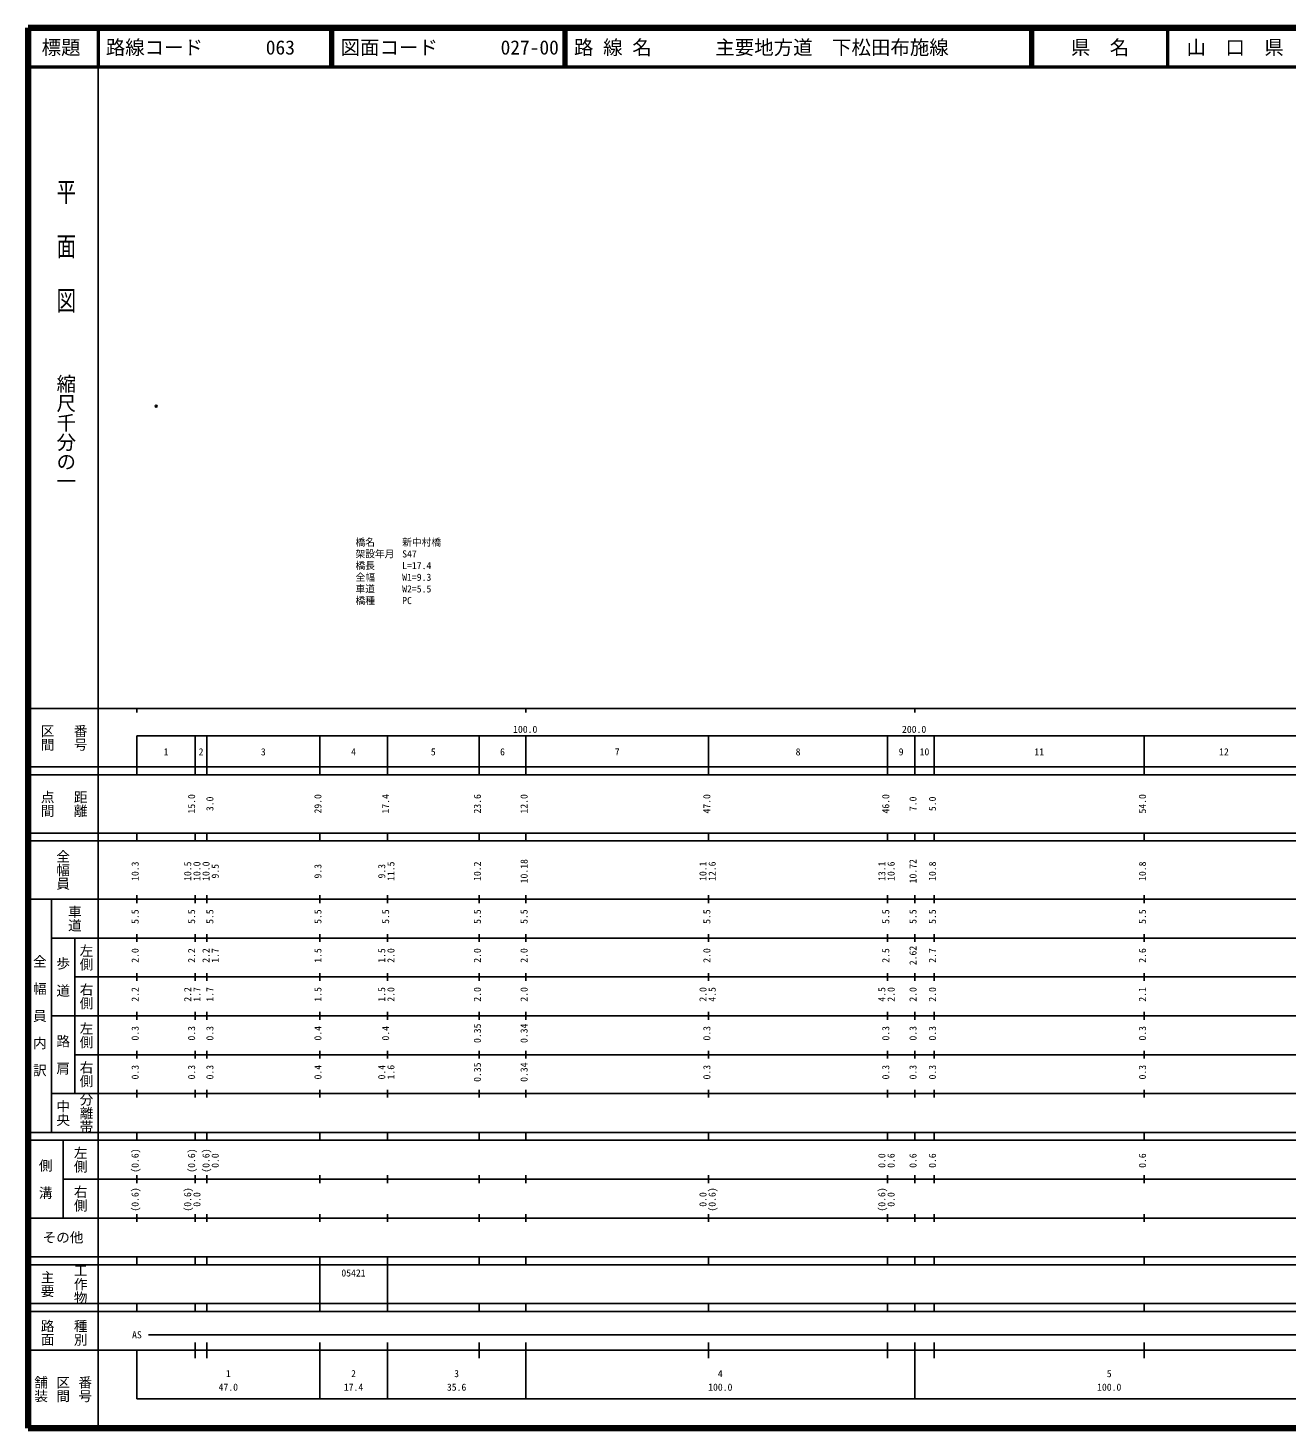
# Model space of a CAD drawing. Units: millimetres on the paper, with parts at other scales. Extents: x 40 to 680, y 20 to 380.
# Drawn here: x 40 to 363.7, y 20 to 380 of the extents above; entities that cross this region are included whole.
import ezdxf
from ezdxf.enums import TextEntityAlignment as Align

# ---------------------------------------------------------------- set-up
doc = ezdxf.new("R2010")
doc.units = ezdxf.units.MM
doc.header["$PDMODE"] = 32
doc.header["$PDSIZE"] = 0.5
for name, color, linetype in [('M-OTRS', 6, 'Continuous'), ('M-STR-HTXT', 7, 'Continuous'), ('M-TTL-TXT', 7, 'Continuous')]:
    doc.layers.add(name, color=color, linetype=linetype)
for name, color, linetype, lineweight in [('M-TTL', 2, 'Continuous', 140), ('M-TTL-BAND', 7, 'Continuous', 25), ('M-TTL-LINE', 7, 'Continuous', 50)]:
    doc.layers.add(name, color=color, linetype=linetype, lineweight=lineweight)
doc.styles.add('@ＭＳ ゴシック', font='')
doc.styles.add('ＭＳ ゴシック', font='')
doc.styles.get('@ＭＳ ゴシック').set_extended_font_data('@MS Gothic')
doc.styles.get('ＭＳ ゴシック').set_extended_font_data('MS Gothic')

msp = doc.modelspace()

# ---------------------------------------------------------------- linework, layer by layer
at = {"layer": 'M-OTRS'}
msp.add_point((72.983, 282.728), dxfattribs=at)
at = {"layer": 'M-TTL'}
for p, q in [((40, 380), (40, 20)), ((680, 380), (40, 380)), ((40, 20), (680, 20))]:
    msp.add_line(p, q, dxfattribs=at)
at = {"layer": 'M-TTL-BAND'}
for p, q in [((58, 370), (58, 20)), ((40, 205), (579, 205)), ((68, 205), (68, 204)), ((168, 205), (168, 204)), ((268, 205), (268, 204)), ((68, 198), (579, 198)), ((68, 198), (68, 188)), ((83, 188), (83, 198)), ((86, 188), (86, 198)), ((115, 188), (115, 198)), ((132.4, 188), (132.4, 198)), ((156, 188), (156, 198)), ((168, 188), (168, 198)), ((215, 188), (215, 198)), ((261, 188), (261, 198)), ((268, 188), (268, 198)), ((273, 188), (273, 198)), ((327, 188), (327, 198)), ((40, 190), (579, 190)), ((40, 188), (579, 188)), ((40, 173), (579, 173)), ((68, 171), (68, 173)), ((83, 171), (83, 173)), ((86, 171), (86, 173)), ((115, 171), (115, 173)), ((132.4, 171), (132.4, 173)), ((156, 171), (156, 173)), ((168, 171), (168, 173)), ((215, 171), (215, 173)), ((261, 171), (261, 173)), ((268, 171), (268, 173)), ((273, 171), (273, 173)), ((327, 171), (327, 173)), ((40, 171), (579, 171)), ((40, 156), (579, 156)), ((46, 96), (46, 156)), ((68, 155), (68, 157)), ((83, 155), (83, 157)), ((86, 155), (86, 157)), ((115, 155), (115, 157)), ((132.4, 155), (132.4, 157)), ((156, 155), (156, 157)), ((168, 155), (168, 157)), ((215, 155), (215, 157)), ((261, 155), (261, 157)), ((268, 155), (268, 157)), ((273, 155), (273, 157)), ((327, 155), (327, 157)), ((46, 146), (579, 146)), ((52, 146), (52, 106)), ((68, 145), (68, 147)), ((83, 145), (83, 147)), ((86, 145), (86, 147)), ((115, 145), (115, 147)), ((132.4, 145), (132.4, 147)), ((156, 145), (156, 147)), ((168, 145), (168, 147)), ((215, 145), (215, 147)), ((261, 145), (261, 147)), ((268, 145), (268, 147)), ((273, 145), (273, 147)), ((327, 145), (327, 147)), ((68, 135), (68, 137)), ((83, 135), (83, 137)), ((86, 135), (86, 137)), ((115, 135), (115, 137)), ((132.4, 135), (132.4, 137)), ((156, 135), (156, 137)), ((168, 135), (168, 137)), ((215, 135), (215, 137)), ((261, 135), (261, 137)), ((268, 135), (268, 137)), ((273, 135), (273, 137)), ((327, 135), (327, 137)), ((52, 136), (579, 136)), ((46, 126), (579, 126)), ((68, 125), (68, 127)), ((83, 125), (83, 127)), ((86, 125), (86, 127)), ((115, 125), (115, 127)), ((132.4, 125), (132.4, 127)), ((156, 125), (156, 127)), ((168, 125), (168, 127)), ((215, 125), (215, 127)), ((261, 125), (261, 127)), ((268, 125), (268, 127)), ((273, 125), (273, 127)), ((327, 125), (327, 127)), ((52, 116), (579, 116)), ((68, 115), (68, 117)), ((83, 115), (83, 117)), ((86, 115), (86, 117)), ((115, 115), (115, 117)), ((132.4, 115), (132.4, 117)), ((156, 115), (156, 117)), ((168, 115), (168, 117)), ((215, 115), (215, 117)), ((261, 115), (261, 117)), ((268, 115), (268, 117)), ((273, 115), (273, 117)), ((327, 115), (327, 117)), ((46, 106), (579, 106)), ((68, 105), (68, 107)), ((83, 105), (83, 107)), ((86, 105), (86, 107)), ((115, 105), (115, 107)), ((132.4, 105), (132.4, 107)), ((156, 105), (156, 107)), ((168, 105), (168, 107)), ((215, 105), (215, 107)), ((261, 105), (261, 107)), ((268, 105), (268, 107)), ((273, 105), (273, 107)), ((327, 105), (327, 107)), ((40, 96), (579, 96)), ((40, 94), (579, 94)), ((49, 94), (49, 74)), ((68, 94), (68, 96)), ((83, 94), (83, 96)), ((86, 94), (86, 96)), ((115, 94), (115, 96)), ((132.4, 94), (132.4, 96)), ((156, 94), (156, 96)), ((168, 94), (168, 96)), ((215, 94), (215, 96)), ((261, 94), (261, 96)), ((268, 94), (268, 96)), ((273, 94), (273, 96)), ((327, 94), (327, 96)), ((49, 84), (579, 84)), ((68, 83), (68, 85)), ((83, 83), (83, 85)), ((86, 83), (86, 85)), ((115, 83), (115, 85)), ((132.4, 83), (132.4, 85)), ((156, 83), (156, 85)), ((168, 83), (168, 85)), ((215, 83), (215, 85)), ((261, 83), (261, 85)), ((268, 83), (268, 85)), ((273, 83), (273, 85)), ((327, 83), (327, 85)), ((40, 74), (579, 74)), ((68, 73), (68, 75)), ((83, 73), (83, 75)), ((86, 73), (86, 75)), ((115, 73), (115, 75)), ((132.4, 73), (132.4, 75)), ((156, 73), (156, 75)), ((168, 73), (168, 75)), ((215, 73), (215, 75)), ((261, 73), (261, 75)), ((268, 73), (268, 75)), ((273, 73), (273, 75)), ((327, 73), (327, 75)), ((40, 64), (579, 64)), ((40, 62), (579, 62)), ((68, 62), (68, 64)), ((83, 62), (83, 64)), ((86, 62), (86, 64)), ((115, 62), (115, 64)), ((115, 52), (115, 62)), ((132.4, 62), (132.4, 64)), ((132.4, 52), (132.4, 62)), ((156, 62), (156, 64)), ((168, 62), (168, 64)), ((215, 62), (215, 64)), ((261, 62), (261, 64)), ((268, 62), (268, 64)), ((273, 62), (273, 64)), ((327, 62), (327, 64)), ((40, 52), (579, 52)), ((68, 50), (68, 52)), ((83, 50), (83, 52)), ((86, 50), (86, 52)), ((115, 50), (115, 52)), ((132.4, 50), (132.4, 52)), ((156, 50), (156, 52)), ((168, 50), (168, 52)), ((215, 50), (215, 52)), ((261, 50), (261, 52)), ((268, 50), (268, 52)), ((273, 50), (273, 52)), ((327, 50), (327, 52)), ((40, 50), (579, 50)), ((71, 44), (565, 44)), ((40, 40), (579, 40)), ((68, 40), (68, 27.5)), ((83, 38), (83, 42)), ((86, 38), (86, 42)), ((115, 27.5), (115, 42)), ((132.4, 27.5), (132.4, 42)), ((156, 38), (156, 42)), ((168, 27.5), (168, 42)), ((215, 38), (215, 42)), ((261, 38), (261, 42)), ((268, 27.5), (268, 42)), ((273, 38), (273, 42)), ((327, 38), (327, 42)), ((68, 27.5), (579, 27.5))]:
    msp.add_line(p, q, dxfattribs=at)
at = {"layer": 'M-TTL-LINE'}
for p, q in [((58, 380), (58, 370)), ((117.75, 380), (117.75, 370)), ((118.25, 380), (118.25, 370)), ((177.75, 380), (177.75, 370)), ((178.25, 380), (178.25, 370)), ((297.75, 380), (297.75, 370)), ((298.25, 380), (298.25, 370)), ((333, 380), (333, 370)), ((40, 370), (680, 370))]:
    msp.add_line(p, q, dxfattribs=at)

# ---------------------------------------------------------------- texts
at = {"layer": 'M-STR-HTXT', "style": 'ＭＳ ゴシック'}
for s, p in [('橋名', (124.211, 246.3)), ('新中村橋', (136.211, 246.303)), ('架設年月', (124.212, 243.3)), ('S47', (136.212, 243.303)), ('橋長', (124.213, 240.3)), ('L=17.4', (136.213, 240.303)), ('全幅', (124.214, 237.3)), ('W1=9.3', (136.214, 237.303)), ('車道', (124.214, 234.3)), ('W2=5.5', (136.214, 234.303)), ('橋種', (124.215, 231.3)), ('PC', (136.215, 231.303))]:
    msp.add_text(s, height=1.833, rotation=0.015, dxfattribs=at).set_placement(p, align=Align.BOTTOM_LEFT)
at = {"layer": 'M-TTL-BAND', "style": '@ＭＳ ゴシック', "width": 1.4}
msp.add_text('平  面  図', height=3.666, rotation=270, dxfattribs=at).set_placement((49.777, 306.475), align=Align.MIDDLE_RIGHT)
at = {"layer": 'M-TTL-BAND', "style": '@ＭＳ ゴシック'}
msp.add_text('縮尺千分の一', height=3.666, rotation=270, dxfattribs=at).set_placement((49.777, 261.03), align=Align.MIDDLE_RIGHT)
for s, p in [('区間', (45, 197.5)), ('番号', (53.5, 197.5)), ('点間', (45, 180.5)), ('距離', (53.5, 180.5)), ('全幅員', (49, 163.5)), ('車道', (52, 151)), ('左側', (55, 141)), ('全\u3000幅\u3000員\u3000内\u3000訳', (43, 126)), ('歩\u3000道', (49, 136)), ('右側', (55, 131)), ('左側', (55, 121)), ('路\u3000肩', (49, 116)), ('右側', (55, 111)), ('分離帯', (55, 101)), ('中央', (49, 101)), ('左側', (53.5, 89)), ('側\u3000溝', (44.5, 84)), ('右側', (53.5, 79)), ('工作物', (53.5, 57)), ('主要', (45, 57)), ('路面', (45, 44.5)), ('種別', (53.5, 44.5)), ('舗装', (43.333, 30)), ('区間', (49, 30)), ('番号', (54.667, 30))]:
    msp.add_text(s, height=2.566, rotation=270, dxfattribs=at).set_placement(p, align=Align.MIDDLE_CENTER)
at = {"layer": 'M-TTL-BAND', "style": 'ＭＳ ゴシック'}
for s, p in [('100.0', (167.844, 198.195)), ('200.0', (267.844, 198.195)), ('1', (75.5, 192.405)), ('2', (84.5, 192.405)), ('3', (100.5, 192.405)), ('4', (123.7, 192.405)), ('5', (144.2, 192.405)), ('6', (162, 192.405)), ('7', (191.5, 192.405)), ('8', (238, 192.405)), ('9', (264.5, 192.405)), ('10', (270.5, 192.405)), ('11', (300, 192.405)), ('12', (347.5, 192.405)), ('AS', (68, 42.5)), ('1', (91.5, 32.523)), ('2', (123.7, 32.523)), ('3', (150.2, 32.523)), ('4', (218, 32.523)), ('5', (318, 32.523)), ('47.0', (91.5, 29.033)), ('17.4', (123.7, 29.033)), ('35.6', (150.2, 29.033)), ('100.0', (218, 29.033)), ('100.0', (318, 29.033))]:
    msp.add_text(s, height=1.833, dxfattribs=at).set_placement(p, align=Align.BOTTOM_CENTER)
for s, p in [('15.0', (83.514, 180.5)), ('3.0', (88.22, 180.5)), ('29.0', (116, 180.5)), ('17.4', (133.4, 180.5)), ('23.6', (157, 180.5)), ('12.0', (169, 180.5)), ('47.0', (216, 180.5)), ('46.0', (262, 180.5)), ('7.0', (269, 180.5)), ('5.0', (274, 180.5)), ('54.0', (328, 180.5)), ('10.18', (169, 163.174)), ('10.72', (269, 163.174)), ('10.3', (69, 163.174)), ('10.5', (82.514, 163.174)), ('10.0', (84.884, 163.174)), ('10.0', (87.22, 163.174)), ('9.5', (89.59, 163.174)), ('9.3', (116, 163.174)), ('9.3', (132.4, 163.174)), ('11.5', (134.77, 163.174)), ('10.2', (157, 163.174)), ('10.1', (215, 163.174)), ('12.6', (217.37, 163.174)), ('13.1', (261, 163.174)), ('10.6', (263.37, 163.174)), ('10.8', (274, 163.174)), ('10.8', (328, 163.174)), ('5.5', (69, 151.5)), ('5.5', (83.514, 151.5)), ('5.5', (88.22, 151.5)), ('5.5', (116, 151.5)), ('5.5', (133.4, 151.5)), ('5.5', (157, 151.5)), ('5.5', (169, 151.5)), ('5.5', (216, 151.5)), ('5.5', (262, 151.5)), ('5.5', (269, 151.5)), ('5.5', (274, 151.5)), ('5.5', (328, 151.5)), ('2.0', (69, 141.5)), ('2.2', (83.514, 141.5)), ('2.2', (87.22, 141.5)), ('1.7', (89.59, 141.5)), ('1.5', (116, 141.5)), ('1.5', (132.4, 141.5)), ('2.0', (134.77, 141.5)), ('2.0', (157, 141.5)), ('2.0', (169, 141.5)), ('2.0', (216, 141.5)), ('2.5', (262, 141.5)), ('2.62', (269, 141.5)), ('2.7', (274, 141.5)), ('2.6', (328, 141.5)), ('2.2', (69, 131.5)), ('2.2', (82.514, 131.5)), ('1.7', (84.884, 131.5)), ('1.7', (88.22, 131.5)), ('1.5', (116, 131.5)), ('1.5', (132.4, 131.5)), ('2.0', (134.77, 131.5)), ('2.0', (157, 131.5)), ('2.0', (169, 131.5)), ('2.0', (215, 131.5)), ('4.5', (217.37, 131.5)), ('4.5', (261, 131.5)), ('2.0', (263.37, 131.5)), ('2.0', (269, 131.5)), ('2.0', (274, 131.5)), ('2.1', (328, 131.5)), ('0.3', (69, 121.5)), ('0.3', (83.514, 121.5)), ('0.3', (88.22, 121.5)), ('0.4', (116, 121.5)), ('0.4', (133.4, 121.5)), ('0.35', (157, 121.5)), ('0.34', (169, 121.5)), ('0.3', (216, 121.5)), ('0.3', (262, 121.5)), ('0.3', (269, 121.5)), ('0.3', (274, 121.5)), ('0.3', (328, 121.5)), ('0.3', (69, 111.5)), ('0.3', (83.514, 111.5)), ('0.3', (88.22, 111.5)), ('0.4', (116, 111.5)), ('0.4', (132.4, 111.5)), ('1.6', (134.77, 111.5)), ('0.35', (157, 111.5)), ('0.34', (169, 111.5)), ('0.3', (216, 111.5)), ('0.3', (262, 111.5)), ('0.3', (269, 111.5)), ('0.3', (274, 111.5)), ('0.3', (328, 111.5)), ('(0.6)', (69, 88.764)), ('(0.6)', (83.514, 88.764)), ('(0.6)', (87.22, 88.764)), ('0.0', (89.59, 88.764)), ('0.0', (261, 88.764)), ('0.6', (263.37, 88.764)), ('0.6', (269, 88.764)), ('0.6', (274, 88.764)), ('0.6', (328, 88.764)), ('(0.6)', (69, 78.764)), ('(0.6)', (82.514, 78.764)), ('0.0', (84.884, 78.764)), ('0.0', (215, 78.764)), ('(0.6)', (217.37, 78.764)), ('(0.6)', (261, 78.764)), ('0.0', (263.37, 78.764))]:
    msp.add_text(s, height=1.833, rotation=90, dxfattribs=at).set_placement(p, align=Align.BOTTOM_CENTER)
msp.add_text('その他', height=2.566, dxfattribs=at).set_placement((49, 69), align=Align.MIDDLE_CENTER)
msp.add_text('05421', height=1.833, dxfattribs=at).set_placement((120.575, 58.405), align=Align.BOTTOM_LEFT)
at = {"layer": 'M-TTL-TXT', "style": 'ＭＳ ゴシック'}
for s, p in [('標題', (48.5, 375)), ('県\u3000名', (315.625, 375)), ('山\u3000口\u3000県', (350.375, 375))]:
    msp.add_text(s, height=3.666, dxfattribs=at).set_placement(p, align=Align.MIDDLE_CENTER)
for s, p in [('路線コード', (60, 375)), ('063', (101.142, 375)), ('図面コード', (120.38, 375)), ('027-00', (161.521, 375)), ('路 線 名', (180.38, 375)), ('主要地方道\u3000下松田布施線', (216.734, 375))]:
    msp.add_text(s, height=3.666, dxfattribs=at).set_placement(p, align=Align.MIDDLE_LEFT)

doc.saveas('drawing.dxf')
